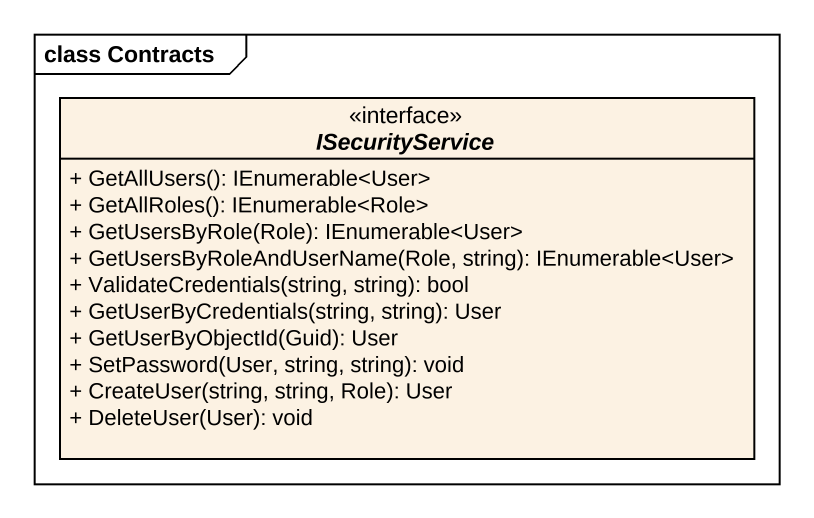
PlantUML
@startuml
mainframe class Contracts
hide circle
hide empty members
skinparam classAttributeIconSize 0
interface ISecurityService <<interface>> {
  + GetAllUsers(): IEnumerable<User>
  + GetAllRoles(): IEnumerable<Role>
  + GetUsersByRole(Role): IEnumerable<User>
  + GetUsersByRoleAndUserName(Role, string): IEnumerable<User>
  + ValidateCredentials(string, string): bool
  + GetUserByCredentials(string, string): User
  + GetUserByObjectId(Guid): User
  + SetPassword(User, string, string): void
  + CreateUser(string, string, Role): User
  + DeleteUser(User): void
}
@enduml
